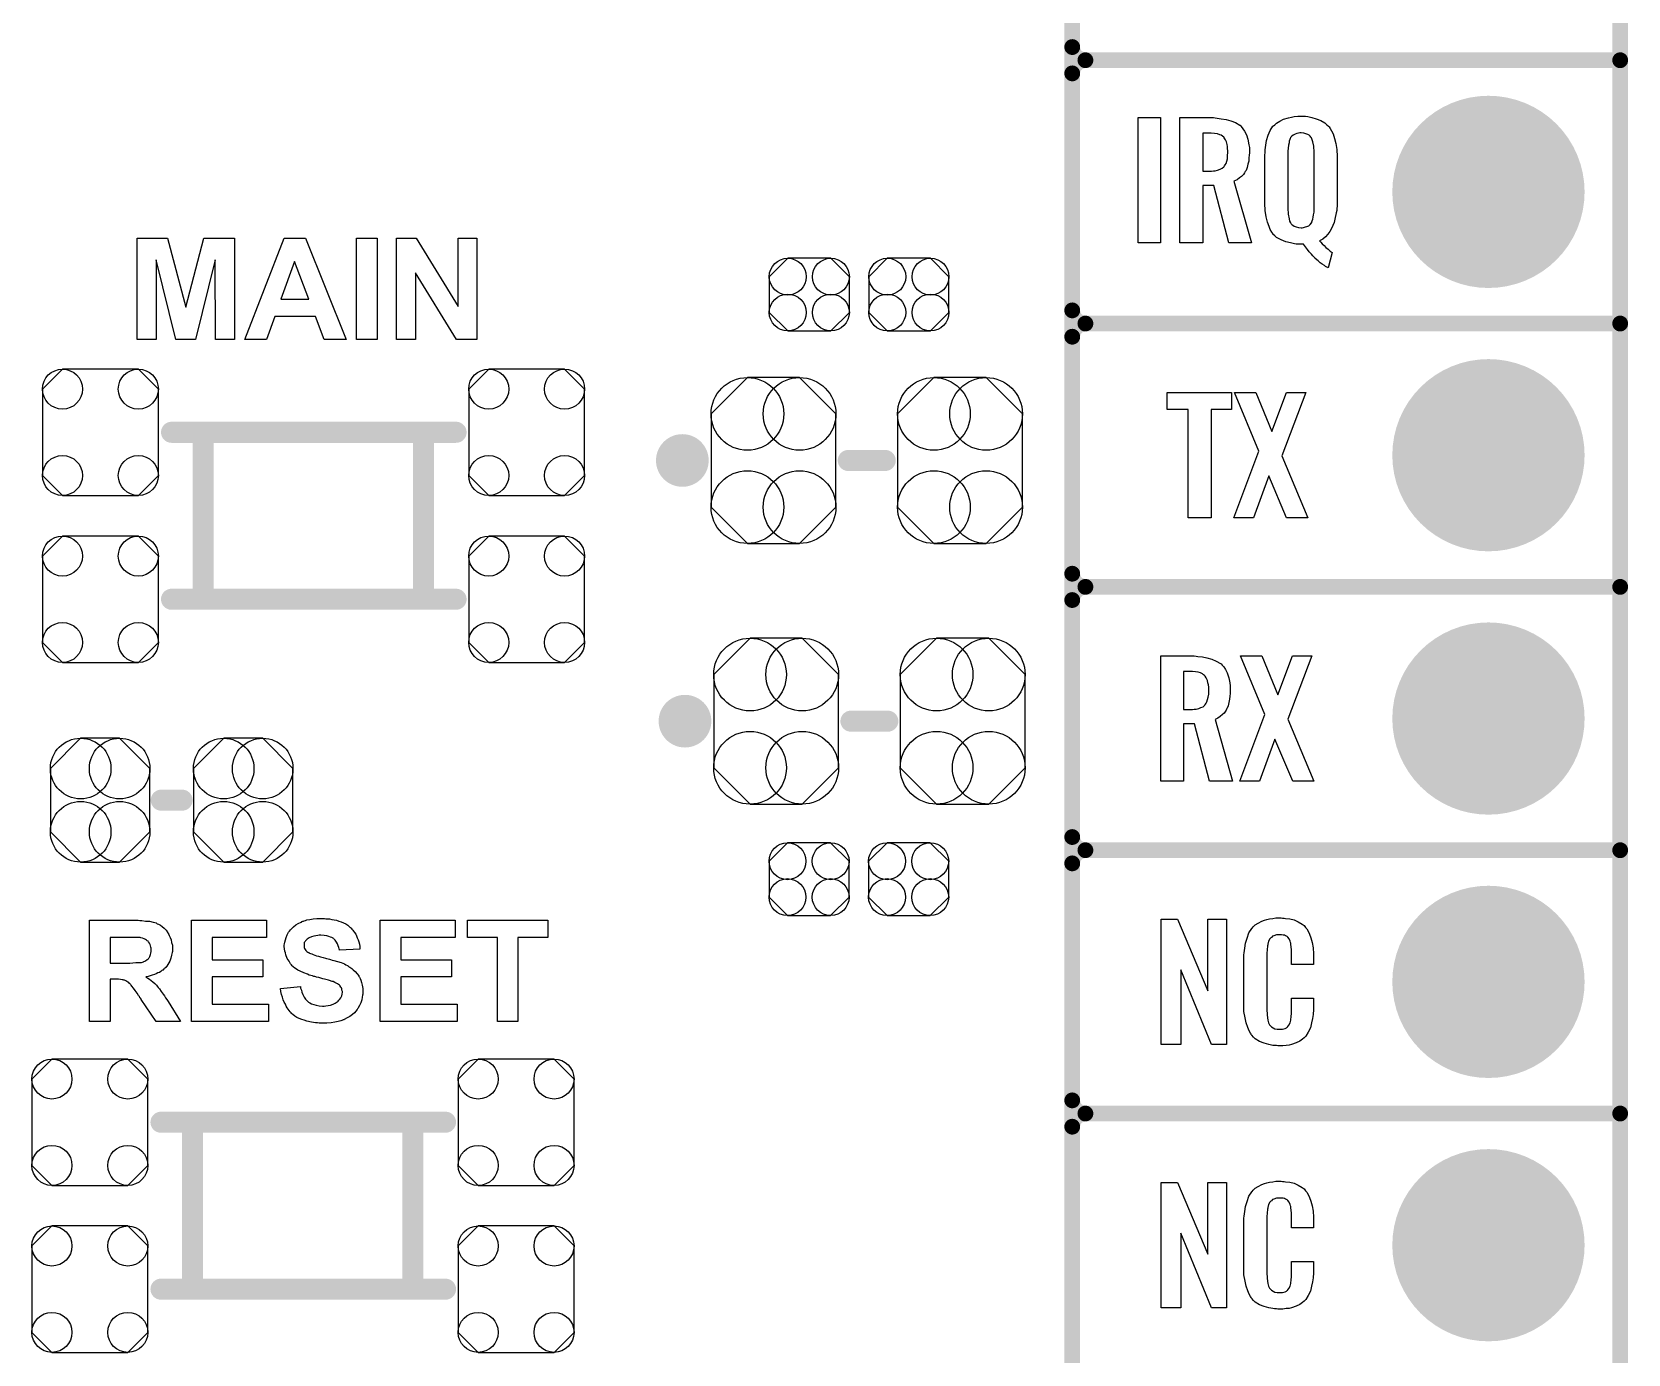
# Model space of a CAD drawing. Extents: x -0.07 to 0.95, y -0.15 to 2.1.
# Drawn here: x 0.347 to 0.953, y 0.159 to 0.661 of the extents above; entities that cross this region are included whole.
import ezdxf

# ---------------------------------------------------------------- set-up
doc = ezdxf.new("R2010")
doc.units = 0
doc.layers.get('0').update_dxf_attribs({"linetype": 'CONTINUOUS'})
for name, color, linetype in [('gko', 6, 'CONTINUOUS'), ('gto', 2, 'CONTINUOUS'), ('gts', 1, 'CONTINUOUS')]:
    doc.layers.add(name, color=color, linetype=linetype)

# ---------------------------------------------------------------- blocks, each defined once
blk = doc.blocks.new('D10')
at = {"const_width": 0.003}
blk.add_lwpolyline([(-0.0015, 0, 1), (0.0015, 0, 1)], format="xyb", close=True, dxfattribs=at)
blk = doc.blocks.new('D12')
at = {"const_width": 0.005}
blk.add_lwpolyline([(-0.0025, 0, 1), (0.0025, 0, 1)], format="xyb", close=True, dxfattribs=at)
blk = doc.blocks.new('D13')
at = {"const_width": 0.004}
blk.add_lwpolyline([(-0.002, 0, 1), (0.002, 0, 1)], format="xyb", close=True, dxfattribs=at)
blk = doc.blocks.new('D174')
blk.add_lwpolyline([(0.0237, -0.0177), (0.0237, 0.0177), (0.0099, 0.0315), (-0.0099, 0.0315), (-0.0237, 0.0177), (-0.0237, -0.0177), (-0.0099, -0.0315), (0.0099, -0.0315)], close=True)
for centre in [(-0.0099, 0.0177), (0.0099, 0.0177), (-0.0099, -0.0177), (0.0099, -0.0177)]:
    blk.add_circle(centre, 0.0138)
blk = doc.blocks.new('D176')
blk.add_lwpolyline([(-0.0189, 0.012), (-0.0189, -0.012), (-0.0074, -0.0235), (0.0074, -0.0235), (0.0189, -0.012), (0.0189, 0.012), (0.0074, 0.0235), (-0.0074, 0.0235)], close=True)
for centre in [(-0.0074, 0.012), (0.0074, 0.012), (-0.0074, -0.012), (0.0074, -0.012)]:
    blk.add_circle(centre, 0.0115)
blk = doc.blocks.new('D139')
blk.add_lwpolyline([(-0.0152, 0.0068), (-0.0152, -0.0068), (-0.0082, -0.0138), (0.0082, -0.0138), (0.0152, -0.0068), (0.0152, 0.0068), (0.0082, 0.0138), (-0.0082, 0.0138)], close=True)
for centre in [(-0.0082, 0.0068), (0.0082, 0.0068), (-0.0082, -0.0068), (0.0082, -0.0068)]:
    blk.add_circle(centre, 0.007)
blk = doc.blocks.new('D180')
blk.add_lwpolyline([(-0.022, 0.0164), (-0.022, -0.0164), (-0.0144, -0.024), (0.0144, -0.024), (0.022, -0.0164), (0.022, 0.0164), (0.0144, 0.024), (-0.0144, 0.024)], close=True)
for centre in [(-0.0144, 0.0164), (0.0144, 0.0164), (-0.0144, -0.0164), (0.0144, -0.0164)]:
    blk.add_circle(centre, 0.0076)
blk = doc.blocks.new('D43')
at = {"const_width": 0.0365}
blk.add_lwpolyline([(-0.01825, 0, 1), (0.01825, 0, 1)], format="xyb", close=True, dxfattribs=at)

msp = doc.modelspace()

# ---------------------------------------------------------------- linework, layer by layer
at = {"layer": 'gko', "color": 6, "const_width": 0.006}
msp.add_lwpolyline([(0.95, 1.7), (0.95, -0.05)], dxfattribs=at)
at = {"layer": 'gto', "color": 2}
for points, const_width in [([(0.742, -0.022), (0.742, 0.722)], 0.006), ([(0.742, 0.655), (0.742, 0.655)], 0.006), ([(0.742, 0.655), (0.742, 0.655)], 0.006), ([(0.747, 0.65), (0.747, 0.65)], 0.006), ([(0.747, 0.65), (0.747, 0.65)], 0.006), ([(0.747, 0.65), (0.747, 0.65)], 0.006), ([(0.747, 0.65), (0.747, 0.65)], 0.006), ([(0.747, 0.65), (0.95, 0.65)], 0.006), ([(0.747, 0.65), (0.95, 0.65)], 0.006), ([(0.742, 0.555), (0.742, 0.645)], 0.006), ([(0.742, 0.555), (0.742, 0.555)], 0.006), ([(0.742, 0.555), (0.742, 0.555)], 0.006), ([(0.747, 0.55), (0.747, 0.55)], 0.006), ([(0.747, 0.55), (0.747, 0.55)], 0.006), ([(0.747, 0.55), (0.747, 0.55)], 0.006), ([(0.747, 0.55), (0.747, 0.55)], 0.006), ([(0.747, 0.55), (0.95, 0.55)], 0.006), ([(0.747, 0.55), (0.95, 0.55)], 0.006), ([(0.742, 0.455), (0.742, 0.545)], 0.006), ([(0.4001, 0.5087), (0.5081, 0.5087)], 0.008), ([(0.4121, 0.4453), (0.4121, 0.5087)], 0.008), ([(0.4957, 0.4453), (0.4957, 0.5087)], 0.008), ([(0.589, 0.498), (0.589, 0.498)], 0.01), ([(0.599, 0.498), (0.599, 0.498)], 0.01), ([(0.599, 0.498), (0.599, 0.498)], 0.01), ([(0.657, 0.498), (0.671, 0.498)], 0.008), ([(0.742, 0.455), (0.742, 0.455)], 0.006), ([(0.742, 0.455), (0.742, 0.455)], 0.006), ([(0.4001, 0.4453), (0.5081, 0.4453)], 0.008), ([(0.747, 0.45), (0.747, 0.45)], 0.006), ([(0.747, 0.45), (0.747, 0.45)], 0.006), ([(0.747, 0.45), (0.747, 0.45)], 0.006), ([(0.747, 0.45), (0.747, 0.45)], 0.006), ([(0.747, 0.45), (0.95, 0.45)], 0.006), ([(0.747, 0.45), (0.95, 0.45)], 0.006), ([(0.742, 0.355), (0.742, 0.445)], 0.006), ([(0.59, 0.399), (0.59, 0.399)], 0.01), ([(0.6, 0.399), (0.6, 0.399)], 0.01), ([(0.6, 0.399), (0.6, 0.399)], 0.01), ([(0.658, 0.399), (0.672, 0.399)], 0.008), ([(0.3962, 0.369), (0.4041, 0.369)], 0.008), ([(0.742, 0.355), (0.742, 0.355)], 0.006), ([(0.742, 0.355), (0.742, 0.355)], 0.006), ([(0.747, 0.35), (0.747, 0.35)], 0.006), ([(0.747, 0.35), (0.747, 0.35)], 0.006), ([(0.747, 0.35), (0.747, 0.35)], 0.006), ([(0.747, 0.35), (0.747, 0.35)], 0.006), ([(0.747, 0.35), (0.95, 0.35)], 0.006), ([(0.747, 0.35), (0.95, 0.35)], 0.006), ([(0.742, 0.255), (0.742, 0.345)], 0.006), ([(0.742, 0.255), (0.742, 0.255)], 0.006), ([(0.742, 0.255), (0.742, 0.255)], 0.006), ([(0.3961, 0.2467), (0.5041, 0.2467)], 0.008), ([(0.4081, 0.1833), (0.4081, 0.2467)], 0.008), ([(0.4917, 0.1833), (0.4917, 0.2467)], 0.008), ([(0.747, 0.25), (0.747, 0.25)], 0.006), ([(0.747, 0.25), (0.747, 0.25)], 0.006), ([(0.747, 0.25), (0.747, 0.25)], 0.006), ([(0.747, 0.25), (0.747, 0.25)], 0.006), ([(0.747, 0.25), (0.95, 0.25)], 0.006), ([(0.747, 0.25), (0.95, 0.25)], 0.006), ([(0.742, 0.155), (0.742, 0.245)], 0.006), ([(0.3961, 0.1833), (0.5041, 0.1833)], 0.008)]:
    msp.add_lwpolyline(points, dxfattribs=dict(at, const_width=const_width))
for points, const_width in [([(0.742, 0.655, 0.414214), (0.747, 0.65)], 0.006), ([(0.747, 0.65, 0.414214), (0.742, 0.645)], 0.006), ([(0.747, 0.65, 0.414214), (0.742, 0.645)], 0.006), ([(0.742, 0.555, 0.414214), (0.747, 0.55)], 0.006), ([(0.747, 0.55, 0.414214), (0.742, 0.545)], 0.006), ([(0.747, 0.55, 0.414214), (0.742, 0.545)], 0.006), ([(0.599, 0.498, 1), (0.589, 0.498)], 0.01), ([(0.589, 0.498, 1), (0.599, 0.498)], 0.01), ([(0.742, 0.455, 0.414214), (0.747, 0.45)], 0.006), ([(0.747, 0.45, 0.414214), (0.742, 0.445)], 0.006), ([(0.747, 0.45, 0.414214), (0.742, 0.445)], 0.006), ([(0.6, 0.399, 1), (0.59, 0.399)], 0.01), ([(0.59, 0.399, 1), (0.6, 0.399)], 0.01), ([(0.742, 0.355, 0.414214), (0.747, 0.35)], 0.006), ([(0.747, 0.35, 0.414214), (0.742, 0.345)], 0.006), ([(0.747, 0.35, 0.414214), (0.742, 0.345)], 0.006), ([(0.742, 0.255, 0.414214), (0.747, 0.25)], 0.006), ([(0.747, 0.25, 0.414214), (0.742, 0.245)], 0.006), ([(0.747, 0.25, 0.414214), (0.742, 0.245)], 0.006)]:
    msp.add_lwpolyline(points, format="xyb", dxfattribs=dict(at, const_width=const_width))
for points in [[(0.7755, 0.5807), (0.767, 0.5807), (0.767, 0.6282), (0.7755, 0.6282), (0.7755, 0.5807)], [(0.7962, 0.6281), (0.797, 0.628), (0.7986, 0.6278), (0.8004, 0.6275), (0.8022, 0.627), (0.804, 0.6263), (0.8056, 0.6253), (0.8058, 0.6253), (0.8061, 0.6248), (0.8068, 0.624), (0.8074, 0.623), (0.8081, 0.6217), (0.8087, 0.62), (0.8091, 0.6179), (0.8093, 0.6168), (0.8093, 0.6155), (0.8093, 0.6154), (0.8093, 0.6154), (0.8093, 0.6148), (0.8092, 0.614), (0.8091, 0.6129), (0.809, 0.6117), (0.8087, 0.6105), (0.8084, 0.6092), (0.808, 0.6081), (0.8079, 0.608), (0.8077, 0.6077), (0.8074, 0.6072), (0.807, 0.6066), (0.8063, 0.6059), (0.8055, 0.6053), (0.8046, 0.6046), (0.8034, 0.6041), (0.8101, 0.5807), (0.8014, 0.5807), (0.7957, 0.6024), (0.7916, 0.6024), (0.7916, 0.5807), (0.7829, 0.5807), (0.7829, 0.6282), (0.7956, 0.6282), (0.7962, 0.6281)], [(0.8301, 0.6287), (0.8306, 0.6287), (0.8314, 0.6286), (0.833, 0.6283), (0.8346, 0.6278), (0.8364, 0.6271), (0.8379, 0.6262), (0.8387, 0.6255), (0.8393, 0.6249), (0.8395, 0.6247), (0.8399, 0.6241), (0.8404, 0.6232), (0.841, 0.622), (0.8416, 0.6203), (0.8421, 0.6184), (0.8425, 0.6161), (0.8426, 0.6134), (0.8426, 0.5956), (0.8426, 0.5955), (0.8426, 0.5951), (0.8426, 0.5945), (0.8425, 0.5938), (0.8424, 0.5929), (0.8422, 0.592), (0.8417, 0.5896), (0.8414, 0.5884), (0.8409, 0.5872), (0.8404, 0.5861), (0.8398, 0.5849), (0.839, 0.5839), (0.8381, 0.5829), (0.8371, 0.5821), (0.8359, 0.5814), (0.836, 0.5813), (0.8364, 0.5809), (0.8369, 0.5803), (0.8376, 0.5796), (0.8383, 0.5789), (0.8392, 0.5782), (0.8399, 0.5775), (0.8407, 0.577), (0.8391, 0.5712), (0.839, 0.5713), (0.8387, 0.5714), (0.8382, 0.5717), (0.8377, 0.5721), (0.8369, 0.5725), (0.8361, 0.5731), (0.8353, 0.5738), (0.8342, 0.5747), (0.8342, 0.5748), (0.8338, 0.5752), (0.8333, 0.5757), (0.8328, 0.5764), (0.832, 0.5772), (0.8313, 0.5781), (0.8298, 0.5801), (0.8281, 0.5801), (0.8277, 0.5802), (0.827, 0.5802), (0.8264, 0.5803), (0.8248, 0.5806), (0.8231, 0.581), (0.8213, 0.5818), (0.8196, 0.5827), (0.8189, 0.5833), (0.8182, 0.584), (0.8182, 0.5842), (0.8178, 0.5847), (0.8172, 0.5857), (0.8167, 0.5869), (0.8161, 0.5885), (0.8156, 0.5905), (0.8152, 0.5929), (0.8151, 0.5956), (0.8151, 0.6134), (0.8151, 0.6135), (0.8151, 0.6138), (0.8151, 0.6142), (0.8152, 0.6147), (0.8152, 0.6153), (0.8153, 0.616), (0.8155, 0.6177), (0.8158, 0.6195), (0.8164, 0.6215), (0.8172, 0.6233), (0.8182, 0.6249), (0.8184, 0.6251), (0.8189, 0.6255), (0.8196, 0.6261), (0.8208, 0.6268), (0.8222, 0.6276), (0.8241, 0.6281), (0.8252, 0.6284), (0.8263, 0.6286), (0.8276, 0.6288), (0.8296, 0.6288), (0.8301, 0.6287)], [(0.7948, 0.6223), (0.7916, 0.6223), (0.7916, 0.6079), (0.7949, 0.6079), (0.7956, 0.608), (0.7963, 0.608), (0.7972, 0.6082), (0.7981, 0.6086), (0.7989, 0.609), (0.7996, 0.6095), (0.7997, 0.6096), (0.7998, 0.6099), (0.8, 0.6103), (0.8004, 0.6108), (0.8007, 0.6117), (0.8009, 0.6126), (0.801, 0.6137), (0.8011, 0.6151), (0.8011, 0.6153), (0.8011, 0.6157), (0.801, 0.6164), (0.8009, 0.6172), (0.8008, 0.618), (0.8006, 0.619), (0.8002, 0.6198), (0.7997, 0.6205), (0.7997, 0.6206), (0.7995, 0.6208), (0.7991, 0.6211), (0.7986, 0.6215), (0.798, 0.6217), (0.7971, 0.622), (0.796, 0.6222), (0.7948, 0.6223)], [(0.8289, 0.6224), (0.8284, 0.6224), (0.8279, 0.6223), (0.8273, 0.6222), (0.8266, 0.6219), (0.8259, 0.6216), (0.8254, 0.6212), (0.8249, 0.6206), (0.8249, 0.6205), (0.8247, 0.6203), (0.8246, 0.6199), (0.8244, 0.6193), (0.8243, 0.6186), (0.8241, 0.6177), (0.824, 0.6166), (0.8239, 0.6154), (0.8239, 0.5935), (0.8239, 0.5933), (0.8239, 0.593), (0.824, 0.5923), (0.824, 0.5916), (0.8244, 0.5898), (0.8245, 0.5889), (0.8249, 0.5882), (0.825, 0.5881), (0.8251, 0.5879), (0.8254, 0.5876), (0.8258, 0.5873), (0.8263, 0.587), (0.827, 0.5867), (0.8279, 0.5865), (0.8289, 0.5864), (0.8293, 0.5864), (0.8298, 0.5865), (0.8305, 0.5867), (0.8311, 0.5869), (0.8318, 0.5871), (0.8323, 0.5876), (0.8328, 0.5883), (0.8329, 0.5883), (0.833, 0.5886), (0.8331, 0.589), (0.8333, 0.5896), (0.8335, 0.5904), (0.8336, 0.5913), (0.8338, 0.5923), (0.8338, 0.5935), (0.8338, 0.6154), (0.8338, 0.6155), (0.8338, 0.6159), (0.8337, 0.6166), (0.8337, 0.6173), (0.8333, 0.619), (0.8331, 0.6198), (0.8328, 0.6205), (0.8327, 0.6206), (0.8326, 0.6208), (0.8323, 0.6211), (0.8319, 0.6215), (0.8314, 0.6218), (0.8307, 0.6221), (0.8299, 0.6223), (0.8289, 0.6224)], [(0.424, 0.544), (0.4168, 0.544), (0.4167, 0.5742), (0.4092, 0.544), (0.4017, 0.544), (0.3942, 0.5742), (0.3942, 0.544), (0.387, 0.544), (0.387, 0.5824), (0.3986, 0.5824), (0.4055, 0.5562), (0.4123, 0.5824), (0.424, 0.5824), (0.424, 0.544)], [(0.4664, 0.544), (0.458, 0.544), (0.4547, 0.5527), (0.4393, 0.5527), (0.4361, 0.544), (0.4279, 0.544), (0.4428, 0.5824), (0.451, 0.5824), (0.4664, 0.544)], [(0.4781, 0.544), (0.4703, 0.544), (0.4703, 0.5824), (0.4781, 0.5824), (0.4781, 0.544)], [(0.516, 0.544), (0.5083, 0.544), (0.4927, 0.5693), (0.4927, 0.544), (0.4855, 0.544), (0.4855, 0.5824), (0.493, 0.5824), (0.5089, 0.5565), (0.5089, 0.5824), (0.516, 0.5824), (0.516, 0.544)], [(0.4468, 0.5735), (0.4416, 0.5592), (0.4522, 0.5592), (0.4468, 0.5735)], [(0.8025, 0.5174), (0.7947, 0.5174), (0.7947, 0.4762), (0.786, 0.4762), (0.786, 0.5174), (0.7781, 0.5174), (0.7781, 0.5238), (0.8025, 0.5238), (0.8025, 0.5174)], [(0.8216, 0.4998), (0.8314, 0.4762), (0.8234, 0.4762), (0.8166, 0.4922), (0.8108, 0.4762), (0.8033, 0.4762), (0.8128, 0.5015), (0.8036, 0.5238), (0.8117, 0.5238), (0.8178, 0.509), (0.8233, 0.5238), (0.8307, 0.5238), (0.8216, 0.4998)], [(0.789, 0.4237), (0.7897, 0.4236), (0.7914, 0.4234), (0.7931, 0.423), (0.795, 0.4226), (0.7967, 0.4218), (0.7983, 0.4209), (0.7985, 0.4208), (0.7989, 0.4203), (0.7995, 0.4196), (0.8002, 0.4186), (0.8008, 0.4173), (0.8015, 0.4155), (0.8018, 0.4135), (0.802, 0.4124), (0.802, 0.4111), (0.802, 0.411), (0.802, 0.4109), (0.802, 0.4104), (0.8019, 0.4095), (0.8018, 0.4085), (0.8017, 0.4073), (0.8015, 0.4061), (0.8012, 0.4048), (0.8007, 0.4037), (0.8006, 0.4036), (0.8004, 0.4032), (0.8002, 0.4028), (0.7997, 0.4021), (0.7991, 0.4015), (0.7982, 0.4008), (0.7973, 0.4002), (0.7962, 0.3996), (0.8028, 0.3762), (0.7941, 0.3762), (0.7884, 0.398), (0.7843, 0.398), (0.7843, 0.3762), (0.7756, 0.3762), (0.7756, 0.4238), (0.7883, 0.4238), (0.789, 0.4237)], [(0.8239, 0.3998), (0.8337, 0.3762), (0.8257, 0.3762), (0.8189, 0.3922), (0.8131, 0.3762), (0.8056, 0.3762), (0.8151, 0.4015), (0.8059, 0.4238), (0.814, 0.4238), (0.8201, 0.409), (0.8256, 0.4238), (0.833, 0.4238), (0.8239, 0.3998)], [(0.7876, 0.4179), (0.7843, 0.4179), (0.7843, 0.4034), (0.7877, 0.4034), (0.7883, 0.4035), (0.7891, 0.4036), (0.79, 0.4038), (0.7908, 0.4042), (0.7917, 0.4045), (0.7923, 0.4051), (0.7924, 0.4052), (0.7926, 0.4055), (0.7928, 0.4058), (0.7931, 0.4064), (0.7934, 0.4072), (0.7936, 0.4081), (0.7938, 0.4092), (0.7939, 0.4106), (0.7939, 0.4108), (0.7939, 0.4113), (0.7938, 0.4119), (0.7937, 0.4128), (0.7935, 0.4136), (0.7933, 0.4145), (0.7929, 0.4154), (0.7925, 0.4161), (0.7924, 0.4162), (0.7922, 0.4164), (0.7918, 0.4166), (0.7914, 0.417), (0.7907, 0.4173), (0.7898, 0.4176), (0.7888, 0.4178), (0.7876, 0.4179)], [(0.3868, 0.3234), (0.3874, 0.3234), (0.388, 0.3233), (0.3888, 0.3233), (0.3902, 0.3231), (0.3917, 0.323), (0.3931, 0.3227), (0.3937, 0.3225), (0.3943, 0.3224), (0.3943, 0.3224), (0.3944, 0.3223), (0.3947, 0.3221), (0.3952, 0.3219), (0.3959, 0.3215), (0.3966, 0.321), (0.3973, 0.3204), (0.398, 0.3196), (0.3987, 0.3186), (0.3987, 0.3186), (0.3987, 0.3185), (0.3989, 0.3184), (0.399, 0.3182), (0.3992, 0.3176), (0.3996, 0.3169), (0.3999, 0.316), (0.4001, 0.315), (0.4004, 0.3139), (0.4004, 0.3126), (0.4004, 0.3126), (0.4004, 0.3125), (0.4004, 0.3122), (0.4004, 0.3119), (0.4004, 0.3115), (0.4003, 0.3111), (0.4001, 0.3101), (0.3998, 0.309), (0.3994, 0.3078), (0.3987, 0.3066), (0.3983, 0.306), (0.3979, 0.3055), (0.3978, 0.3054), (0.3977, 0.3054), (0.3976, 0.3052), (0.3974, 0.305), (0.3971, 0.3048), (0.3968, 0.3045), (0.3964, 0.3043), (0.396, 0.304), (0.3955, 0.3036), (0.3949, 0.3034), (0.3943, 0.3031), (0.3936, 0.3028), (0.3928, 0.3025), (0.392, 0.3023), (0.3912, 0.3021), (0.3903, 0.3019), (0.3903, 0.3019), (0.3904, 0.3019), (0.3907, 0.3016), (0.3911, 0.3014), (0.3917, 0.301), (0.3924, 0.3005), (0.393, 0.3), (0.3938, 0.2994), (0.3944, 0.2987), (0.3944, 0.2987), (0.3947, 0.2984), (0.395, 0.2979), (0.3955, 0.2973), (0.3962, 0.2964), (0.3965, 0.2959), (0.3969, 0.2953), (0.3974, 0.2947), (0.3978, 0.294), (0.3983, 0.2933), (0.3988, 0.2925), (0.4035, 0.285), (0.3942, 0.285), (0.3886, 0.2933), (0.3886, 0.2934), (0.3885, 0.2935), (0.3884, 0.2938), (0.3881, 0.294), (0.3879, 0.2944), (0.3876, 0.2948), (0.387, 0.2957), (0.3863, 0.2967), (0.3857, 0.2976), (0.385, 0.2984), (0.3848, 0.2987), (0.3845, 0.299), (0.3845, 0.299), (0.3844, 0.2992), (0.3842, 0.2994), (0.3839, 0.2997), (0.3835, 0.2999), (0.3831, 0.3002), (0.3827, 0.3004), (0.3822, 0.3006), (0.3822, 0.3006), (0.382, 0.3007), (0.3817, 0.3008), (0.3813, 0.3008), (0.3807, 0.3009), (0.38, 0.301), (0.3793, 0.301), (0.3768, 0.301), (0.3768, 0.285), (0.369, 0.285), (0.369, 0.3234), (0.3863, 0.3234), (0.3868, 0.3234)], [(0.4362, 0.3169), (0.4155, 0.3169), (0.4155, 0.3084), (0.4348, 0.3084), (0.4348, 0.3019), (0.4155, 0.3019), (0.4155, 0.2915), (0.4369, 0.2915), (0.4369, 0.285), (0.4077, 0.285), (0.4077, 0.3234), (0.4362, 0.3234), (0.4362, 0.3169)], [(0.4581, 0.3241), (0.4587, 0.324), (0.4594, 0.324), (0.4601, 0.3239), (0.461, 0.3237), (0.4627, 0.3234), (0.4636, 0.3231), (0.4645, 0.3228), (0.4654, 0.3224), (0.4662, 0.322), (0.467, 0.3215), (0.4677, 0.3209), (0.4678, 0.3209), (0.4679, 0.3207), (0.4681, 0.3206), (0.4683, 0.3204), (0.4686, 0.32), (0.4689, 0.3196), (0.4692, 0.3192), (0.4696, 0.3187), (0.47, 0.3181), (0.4703, 0.3175), (0.4706, 0.3167), (0.4709, 0.316), (0.4712, 0.3152), (0.4714, 0.3143), (0.4716, 0.3134), (0.4716, 0.3124), (0.4638, 0.3121), (0.4638, 0.3122), (0.4638, 0.3122), (0.4637, 0.3126), (0.4636, 0.3131), (0.4634, 0.3137), (0.4631, 0.3145), (0.4627, 0.3151), (0.4622, 0.3158), (0.4617, 0.3164), (0.4616, 0.3164), (0.4614, 0.3166), (0.461, 0.3168), (0.4605, 0.317), (0.4598, 0.3172), (0.459, 0.3175), (0.458, 0.3176), (0.4568, 0.3177), (0.4562, 0.3177), (0.4556, 0.3176), (0.4549, 0.3175), (0.4541, 0.3174), (0.4532, 0.3171), (0.4524, 0.3167), (0.4516, 0.3162), (0.4515, 0.3162), (0.4514, 0.3161), (0.4512, 0.3159), (0.451, 0.3156), (0.4508, 0.3153), (0.4505, 0.3149), (0.4504, 0.3144), (0.4504, 0.3139), (0.4504, 0.3138), (0.4504, 0.3136), (0.4504, 0.3134), (0.4505, 0.3131), (0.4506, 0.3127), (0.4508, 0.3123), (0.4511, 0.3119), (0.4515, 0.3115), (0.4515, 0.3115), (0.4518, 0.3113), (0.452, 0.3112), (0.4523, 0.3111), (0.4525, 0.3109), (0.4529, 0.3108), (0.4534, 0.3106), (0.4539, 0.3104), (0.4545, 0.3101), (0.4551, 0.3099), (0.4559, 0.3097), (0.4567, 0.3095), (0.4576, 0.3093), (0.4586, 0.309), (0.4586, 0.309), (0.4589, 0.3089), (0.4591, 0.3089), (0.4595, 0.3088), (0.46, 0.3086), (0.4605, 0.3085), (0.4611, 0.3083), (0.4617, 0.3081), (0.4631, 0.3077), (0.4645, 0.3073), (0.4658, 0.3068), (0.4663, 0.3065), (0.4669, 0.3062), (0.467, 0.3062), (0.467, 0.3061), (0.4673, 0.3059), (0.4678, 0.3056), (0.4685, 0.3051), (0.4691, 0.3046), (0.4698, 0.3039), (0.4706, 0.3031), (0.4712, 0.3023), (0.4712, 0.3021), (0.4714, 0.3018), (0.4717, 0.3013), (0.472, 0.3006), (0.4722, 0.2997), (0.4725, 0.2987), (0.4727, 0.2975), (0.4727, 0.2962), (0.4727, 0.2961), (0.4727, 0.296), (0.4727, 0.2958), (0.4727, 0.2956), (0.4727, 0.2953), (0.4726, 0.2949), (0.4725, 0.2942), (0.4723, 0.2932), (0.472, 0.2921), (0.4715, 0.291), (0.4708, 0.2899), (0.4708, 0.2899), (0.4707, 0.2898), (0.4705, 0.2895), (0.4701, 0.2889), (0.4695, 0.2883), (0.4688, 0.2876), (0.4678, 0.2869), (0.4668, 0.2863), (0.4656, 0.2857), (0.4656, 0.2857), (0.4655, 0.2856), (0.4653, 0.2856), (0.465, 0.2854), (0.4647, 0.2853), (0.4643, 0.2852), (0.4638, 0.2851), (0.4633, 0.285), (0.4627, 0.2848), (0.4621, 0.2847), (0.4607, 0.2845), (0.4591, 0.2843), (0.4573, 0.2843), (0.4566, 0.2843), (0.4561, 0.2843), (0.4555, 0.2844), (0.4548, 0.2844), (0.454, 0.2846), (0.4532, 0.2847), (0.4514, 0.2851), (0.4504, 0.2854), (0.4495, 0.2857), (0.4486, 0.2861), (0.4477, 0.2865), (0.4469, 0.287), (0.4461, 0.2876), (0.446, 0.2877), (0.4459, 0.2878), (0.4457, 0.2879), (0.4455, 0.2882), (0.4451, 0.2886), (0.4448, 0.2891), (0.4444, 0.2896), (0.444, 0.2901), (0.4436, 0.2908), (0.4433, 0.2915), (0.4429, 0.2923), (0.4425, 0.2932), (0.4422, 0.2942), (0.4419, 0.2952), (0.4416, 0.2963), (0.4415, 0.2975), (0.449, 0.2982), (0.449, 0.2982), (0.4491, 0.298), (0.4491, 0.2978), (0.4491, 0.2976), (0.4494, 0.2969), (0.4496, 0.2961), (0.45, 0.2952), (0.4505, 0.2942), (0.451, 0.2934), (0.4518, 0.2926), (0.4519, 0.2925), (0.4521, 0.2923), (0.4526, 0.292), (0.4532, 0.2917), (0.4541, 0.2914), (0.455, 0.2911), (0.4561, 0.2909), (0.4574, 0.2908), (0.458, 0.2908), (0.4587, 0.2909), (0.4595, 0.291), (0.4604, 0.2912), (0.4614, 0.2915), (0.4622, 0.2919), (0.463, 0.2924), (0.4631, 0.2924), (0.4633, 0.2927), (0.4636, 0.293), (0.464, 0.2934), (0.4643, 0.294), (0.4647, 0.2947), (0.4649, 0.2953), (0.465, 0.2961), (0.465, 0.2962), (0.465, 0.2963), (0.4649, 0.2966), (0.4648, 0.2969), (0.4647, 0.2973), (0.4646, 0.2977), (0.4644, 0.298), (0.4641, 0.2984), (0.4641, 0.2985), (0.464, 0.2986), (0.4638, 0.2988), (0.4635, 0.299), (0.4631, 0.2993), (0.4626, 0.2995), (0.4621, 0.2998), (0.4614, 0.3001), (0.4613, 0.3001), (0.4611, 0.3002), (0.4607, 0.3003), (0.4604, 0.3004), (0.4601, 0.3005), (0.4597, 0.3006), (0.4592, 0.3008), (0.4587, 0.3009), (0.4582, 0.301), (0.4575, 0.3012), (0.4568, 0.3014), (0.456, 0.3016), (0.4551, 0.3018), (0.4551, 0.3018), (0.4549, 0.3019), (0.4545, 0.302), (0.4541, 0.3021), (0.4536, 0.3023), (0.453, 0.3024), (0.4524, 0.3026), (0.4517, 0.3029), (0.4503, 0.3034), (0.4489, 0.3041), (0.4481, 0.3044), (0.4475, 0.3048), (0.4469, 0.3052), (0.4464, 0.3056), (0.4464, 0.3056), (0.4463, 0.3058), (0.4461, 0.3059), (0.4459, 0.3061), (0.4456, 0.3065), (0.4453, 0.3069), (0.445, 0.3073), (0.4447, 0.3078), (0.444, 0.3089), (0.4435, 0.3103), (0.4433, 0.311), (0.4431, 0.3117), (0.443, 0.3125), (0.4429, 0.3134), (0.4429, 0.3134), (0.4429, 0.3135), (0.4429, 0.3136), (0.4429, 0.3139), (0.443, 0.3144), (0.4431, 0.3151), (0.4433, 0.316), (0.4436, 0.3169), (0.444, 0.3179), (0.4445, 0.3189), (0.4445, 0.3189), (0.4446, 0.319), (0.4449, 0.3193), (0.4452, 0.3197), (0.4458, 0.3203), (0.4464, 0.3209), (0.4473, 0.3216), (0.4482, 0.3222), (0.4493, 0.3227), (0.4494, 0.3227), (0.4495, 0.3228), (0.4496, 0.3229), (0.4499, 0.323), (0.4502, 0.3231), (0.4505, 0.3232), (0.451, 0.3233), (0.4515, 0.3235), (0.4526, 0.3237), (0.4539, 0.3239), (0.4553, 0.3241), (0.4569, 0.3241), (0.4576, 0.3241), (0.4581, 0.3241)], [(0.5078, 0.3169), (0.4871, 0.3169), (0.4871, 0.3084), (0.5064, 0.3084), (0.5064, 0.3019), (0.4871, 0.3019), (0.4871, 0.2915), (0.5085, 0.2915), (0.5085, 0.285), (0.4793, 0.285), (0.4793, 0.3234), (0.5078, 0.3234), (0.5078, 0.3169)], [(0.5429, 0.3169), (0.5316, 0.3169), (0.5316, 0.285), (0.5238, 0.285), (0.5238, 0.3169), (0.5124, 0.3169), (0.5124, 0.3234), (0.5429, 0.3234), (0.5429, 0.3169)], [(0.8006, 0.2762), (0.7949, 0.2762), (0.7832, 0.3046), (0.7832, 0.2762), (0.7758, 0.2762), (0.7758, 0.3238), (0.7819, 0.3238), (0.7935, 0.2966), (0.7935, 0.3238), (0.8006, 0.3238), (0.8006, 0.2762)], [(0.8218, 0.3242), (0.8224, 0.3242), (0.823, 0.3241), (0.8246, 0.3239), (0.8262, 0.3235), (0.8278, 0.3228), (0.8293, 0.3219), (0.83, 0.3214), (0.8306, 0.3207), (0.8307, 0.3205), (0.8311, 0.3201), (0.8315, 0.3192), (0.8321, 0.3181), (0.8326, 0.3167), (0.8331, 0.315), (0.8335, 0.3129), (0.8336, 0.3106), (0.8336, 0.3066), (0.8252, 0.3066), (0.8252, 0.3107), (0.8252, 0.3108), (0.8252, 0.3111), (0.8252, 0.3116), (0.8252, 0.3121), (0.8251, 0.3134), (0.825, 0.3141), (0.825, 0.3146), (0.825, 0.3147), (0.8249, 0.3149), (0.8247, 0.3154), (0.8243, 0.3163), (0.8238, 0.317), (0.8236, 0.3172), (0.8234, 0.3173), (0.823, 0.3175), (0.8226, 0.3177), (0.8221, 0.3178), (0.8214, 0.3179), (0.8203, 0.3179), (0.82, 0.3179), (0.8195, 0.3179), (0.8185, 0.3175), (0.818, 0.3173), (0.8176, 0.3169), (0.8174, 0.3167), (0.817, 0.3163), (0.8165, 0.3154), (0.8162, 0.3143), (0.8162, 0.3142), (0.8162, 0.3141), (0.8161, 0.3137), (0.8161, 0.3132), (0.816, 0.3127), (0.816, 0.3119), (0.8159, 0.3111), (0.8159, 0.3102), (0.8159, 0.2895), (0.8159, 0.2894), (0.8159, 0.2889), (0.816, 0.2882), (0.816, 0.2873), (0.8163, 0.2854), (0.8165, 0.2845), (0.8169, 0.2837), (0.817, 0.2836), (0.8171, 0.2834), (0.8174, 0.2832), (0.8177, 0.2829), (0.8183, 0.2825), (0.8189, 0.2822), (0.8198, 0.2821), (0.8207, 0.282), (0.8211, 0.282), (0.8214, 0.2821), (0.8218, 0.2821), (0.8228, 0.2823), (0.8233, 0.2826), (0.8237, 0.2829), (0.8238, 0.2829), (0.8238, 0.2831), (0.8242, 0.2835), (0.8247, 0.2844), (0.825, 0.2854), (0.825, 0.2855), (0.825, 0.2857), (0.825, 0.286), (0.8251, 0.2865), (0.8251, 0.287), (0.8252, 0.2878), (0.8252, 0.2886), (0.8252, 0.2895), (0.8252, 0.2938), (0.8336, 0.2938), (0.8336, 0.29), (0.8336, 0.2899), (0.8336, 0.2897), (0.8336, 0.2894), (0.8336, 0.2889), (0.8335, 0.2883), (0.8334, 0.2876), (0.8332, 0.2861), (0.8328, 0.2844), (0.8324, 0.2826), (0.8316, 0.2809), (0.8307, 0.2794), (0.8306, 0.2792), (0.8301, 0.2788), (0.8294, 0.2782), (0.8284, 0.2775), (0.827, 0.2769), (0.8252, 0.2762), (0.8243, 0.276), (0.8232, 0.2759), (0.822, 0.2757), (0.82, 0.2757), (0.8195, 0.2758), (0.8188, 0.2758), (0.8182, 0.2759), (0.8166, 0.2762), (0.8149, 0.2767), (0.8131, 0.2774), (0.8115, 0.2784), (0.8108, 0.279), (0.8102, 0.2797), (0.8102, 0.2798), (0.8101, 0.2799), (0.8099, 0.2802), (0.8097, 0.2805), (0.8092, 0.2814), (0.8087, 0.2827), (0.808, 0.2844), (0.8076, 0.2864), (0.8072, 0.2887), (0.8071, 0.2914), (0.8071, 0.3083), (0.8071, 0.3084), (0.8071, 0.3087), (0.8071, 0.3091), (0.8072, 0.3096), (0.8072, 0.3103), (0.8073, 0.311), (0.8075, 0.3128), (0.8078, 0.3147), (0.8084, 0.3166), (0.8091, 0.3186), (0.8102, 0.3203), (0.8102, 0.3203), (0.8103, 0.3204), (0.8107, 0.3209), (0.8115, 0.3216), (0.8126, 0.3223), (0.814, 0.323), (0.815, 0.3234), (0.8159, 0.3237), (0.8169, 0.324), (0.8181, 0.3241), (0.8193, 0.3243), (0.8213, 0.3243), (0.8218, 0.3242)], [(0.3857, 0.3169), (0.3768, 0.3169), (0.3768, 0.3071), (0.3843, 0.3071), (0.3854, 0.3072), (0.3866, 0.3073), (0.3878, 0.3073), (0.3883, 0.3074), (0.3887, 0.3074), (0.3891, 0.3075), (0.3894, 0.3076), (0.3895, 0.3076), (0.3896, 0.3077), (0.3899, 0.3078), (0.3902, 0.308), (0.3909, 0.3085), (0.3913, 0.3088), (0.3916, 0.3092), (0.3916, 0.3093), (0.3917, 0.3094), (0.3919, 0.3096), (0.392, 0.31), (0.3921, 0.3104), (0.3923, 0.3109), (0.3924, 0.3115), (0.3924, 0.3121), (0.3924, 0.3122), (0.3924, 0.3124), (0.3924, 0.3128), (0.3923, 0.3132), (0.3921, 0.3137), (0.392, 0.3142), (0.3917, 0.3147), (0.3914, 0.3152), (0.3913, 0.3152), (0.3912, 0.3154), (0.3909, 0.3156), (0.3906, 0.3159), (0.3902, 0.3161), (0.3897, 0.3164), (0.3891, 0.3166), (0.3884, 0.3167), (0.3884, 0.3167), (0.3882, 0.3168), (0.3879, 0.3168), (0.3874, 0.3169), (0.3861, 0.3169), (0.3857, 0.3169)], [(0.8218, 0.2242), (0.8224, 0.2242), (0.823, 0.2241), (0.8246, 0.2239), (0.8262, 0.2235), (0.8278, 0.2228), (0.8293, 0.2219), (0.83, 0.2214), (0.8306, 0.2207), (0.8307, 0.2205), (0.8311, 0.2201), (0.8315, 0.2192), (0.8321, 0.2181), (0.8326, 0.2167), (0.8331, 0.215), (0.8335, 0.2129), (0.8336, 0.2106), (0.8336, 0.2066), (0.8252, 0.2066), (0.8252, 0.2107), (0.8252, 0.2108), (0.8252, 0.2111), (0.8252, 0.2116), (0.8252, 0.2121), (0.8251, 0.2134), (0.825, 0.2141), (0.825, 0.2146), (0.825, 0.2147), (0.8249, 0.2149), (0.8247, 0.2154), (0.8243, 0.2163), (0.8238, 0.217), (0.8236, 0.2172), (0.8234, 0.2173), (0.823, 0.2175), (0.8226, 0.2177), (0.8221, 0.2178), (0.8214, 0.2179), (0.8203, 0.2179), (0.82, 0.2179), (0.8195, 0.2179), (0.8185, 0.2175), (0.818, 0.2173), (0.8176, 0.2169), (0.8174, 0.2167), (0.817, 0.2163), (0.8165, 0.2154), (0.8162, 0.2143), (0.8162, 0.2142), (0.8162, 0.2141), (0.8161, 0.2137), (0.8161, 0.2132), (0.816, 0.2127), (0.816, 0.2119), (0.8159, 0.2111), (0.8159, 0.2102), (0.8159, 0.1895), (0.8159, 0.1894), (0.8159, 0.1889), (0.816, 0.1882), (0.816, 0.1873), (0.8163, 0.1854), (0.8165, 0.1845), (0.8169, 0.1837), (0.817, 0.1836), (0.8171, 0.1834), (0.8174, 0.1832), (0.8177, 0.1829), (0.8183, 0.1825), (0.8189, 0.1822), (0.8198, 0.1821), (0.8207, 0.182), (0.8211, 0.182), (0.8214, 0.1821), (0.8218, 0.1821), (0.8228, 0.1823), (0.8233, 0.1826), (0.8237, 0.1829), (0.8238, 0.1829), (0.8238, 0.1831), (0.8242, 0.1835), (0.8247, 0.1844), (0.825, 0.1854), (0.825, 0.1855), (0.825, 0.1857), (0.825, 0.186), (0.8251, 0.1865), (0.8251, 0.187), (0.8252, 0.1878), (0.8252, 0.1886), (0.8252, 0.1895), (0.8252, 0.1938), (0.8336, 0.1938), (0.8336, 0.19), (0.8336, 0.1899), (0.8336, 0.1897), (0.8336, 0.1894), (0.8336, 0.1889), (0.8335, 0.1883), (0.8334, 0.1876), (0.8332, 0.1861), (0.8328, 0.1844), (0.8324, 0.1826), (0.8316, 0.1809), (0.8307, 0.1794), (0.8306, 0.1792), (0.8301, 0.1788), (0.8294, 0.1782), (0.8284, 0.1775), (0.827, 0.1769), (0.8252, 0.1762), (0.8243, 0.176), (0.8232, 0.1759), (0.822, 0.1757), (0.82, 0.1757), (0.8195, 0.1758), (0.8188, 0.1758), (0.8182, 0.1759), (0.8166, 0.1762), (0.8149, 0.1767), (0.8131, 0.1774), (0.8115, 0.1784), (0.8108, 0.179), (0.8102, 0.1797), (0.8102, 0.1798), (0.8101, 0.1799), (0.8099, 0.1802), (0.8097, 0.1805), (0.8092, 0.1814), (0.8087, 0.1827), (0.808, 0.1844), (0.8076, 0.1864), (0.8072, 0.1887), (0.8071, 0.1914), (0.8071, 0.2083), (0.8071, 0.2084), (0.8071, 0.2087), (0.8071, 0.2091), (0.8072, 0.2096), (0.8072, 0.2103), (0.8073, 0.211), (0.8075, 0.2128), (0.8078, 0.2147), (0.8084, 0.2166), (0.8091, 0.2186), (0.8102, 0.2203), (0.8102, 0.2203), (0.8103, 0.2204), (0.8107, 0.2209), (0.8115, 0.2216), (0.8126, 0.2223), (0.814, 0.223), (0.815, 0.2234), (0.8159, 0.2237), (0.8169, 0.224), (0.8181, 0.2241), (0.8193, 0.2243), (0.8213, 0.2243), (0.8218, 0.2242)], [(0.8006, 0.1762), (0.7949, 0.1762), (0.7832, 0.2046), (0.7832, 0.1762), (0.7758, 0.1762), (0.7758, 0.2238), (0.7819, 0.2238), (0.7935, 0.1966), (0.7935, 0.2238), (0.8006, 0.2238), (0.8006, 0.1762)]]:
    msp.add_lwpolyline(points, dxfattribs=at)

# ---------------------------------------------------------------- block references
at = {"layer": 'gto'}
for name, p in [('D10', (0.742, 0.655)), ('D10', (0.742, 0.655)), ('D10', (0.742, 0.655)), ('D10', (0.747, 0.65)), ('D10', (0.747, 0.65)), ('D10', (0.747, 0.65)), ('D10', (0.747, 0.65)), ('D10', (0.747, 0.65)), ('D10', (0.747, 0.65)), ('D10', (0.747, 0.65)), ('D10', (0.747, 0.65)), ('D10', (0.747, 0.65)), ('D10', (0.95, 0.65)), ('D10', (0.95, 0.65)), ('D10', (0.742, 0.645)), ('D10', (0.742, 0.645)), ('D10', (0.742, 0.645)), ('D10', (0.742, 0.555)), ('D10', (0.742, 0.555)), ('D10', (0.742, 0.555)), ('D10', (0.742, 0.555)), ('D10', (0.747, 0.55)), ('D10', (0.747, 0.55)), ('D10', (0.747, 0.55)), ('D10', (0.747, 0.55)), ('D10', (0.747, 0.55)), ('D10', (0.747, 0.55)), ('D10', (0.747, 0.55)), ('D10', (0.747, 0.55)), ('D10', (0.747, 0.55)), ('D10', (0.95, 0.55)), ('D10', (0.95, 0.55)), ('D10', (0.742, 0.545)), ('D10', (0.742, 0.545)), ('D10', (0.742, 0.545)), ('D13', (0.4001, 0.5087)), ('D13', (0.4121, 0.5087)), ('D13', (0.4957, 0.5087)), ('D13', (0.5081, 0.5087)), ('D12', (0.589, 0.498)), ('D12', (0.589, 0.498)), ('D12', (0.599, 0.498)), ('D12', (0.599, 0.498)), ('D12', (0.599, 0.498)), ('D12', (0.599, 0.498)), ('D13', (0.657, 0.498)), ('D13', (0.671, 0.498)), ('D10', (0.742, 0.455)), ('D10', (0.742, 0.455)), ('D10', (0.742, 0.455)), ('D10', (0.742, 0.455)), ('D13', (0.4001, 0.4453)), ('D13', (0.4121, 0.4453)), ('D13', (0.4957, 0.4453)), ('D13', (0.5081, 0.4453)), ('D10', (0.747, 0.45)), ('D10', (0.747, 0.45)), ('D10', (0.747, 0.45)), ('D10', (0.747, 0.45)), ('D10', (0.747, 0.45)), ('D10', (0.747, 0.45)), ('D10', (0.747, 0.45)), ('D10', (0.747, 0.45)), ('D10', (0.747, 0.45)), ('D10', (0.95, 0.45)), ('D10', (0.95, 0.45)), ('D10', (0.742, 0.445)), ('D10', (0.742, 0.445)), ('D10', (0.742, 0.445)), ('D12', (0.59, 0.399)), ('D12', (0.59, 0.399)), ('D12', (0.6, 0.399)), ('D12', (0.6, 0.399)), ('D12', (0.6, 0.399)), ('D12', (0.6, 0.399)), ('D13', (0.658, 0.399)), ('D13', (0.672, 0.399)), ('D13', (0.3962, 0.369)), ('D13', (0.4041, 0.369)), ('D10', (0.742, 0.355)), ('D10', (0.742, 0.355)), ('D10', (0.742, 0.355)), ('D10', (0.742, 0.355)), ('D10', (0.747, 0.35)), ('D10', (0.747, 0.35)), ('D10', (0.747, 0.35)), ('D10', (0.747, 0.35)), ('D10', (0.747, 0.35)), ('D10', (0.747, 0.35)), ('D10', (0.747, 0.35)), ('D10', (0.747, 0.35)), ('D10', (0.747, 0.35)), ('D10', (0.95, 0.35)), ('D10', (0.95, 0.35)), ('D10', (0.742, 0.345)), ('D10', (0.742, 0.345)), ('D10', (0.742, 0.345)), ('D10', (0.742, 0.255)), ('D10', (0.742, 0.255)), ('D10', (0.742, 0.255)), ('D10', (0.742, 0.255)), ('D13', (0.3961, 0.2467)), ('D13', (0.4081, 0.2467)), ('D13', (0.4917, 0.2467)), ('D13', (0.5041, 0.2467)), ('D10', (0.747, 0.25)), ('D10', (0.747, 0.25)), ('D10', (0.747, 0.25)), ('D10', (0.747, 0.25)), ('D10', (0.747, 0.25)), ('D10', (0.747, 0.25)), ('D10', (0.747, 0.25)), ('D10', (0.747, 0.25)), ('D10', (0.747, 0.25)), ('D10', (0.95, 0.25)), ('D10', (0.95, 0.25)), ('D10', (0.742, 0.245)), ('D10', (0.742, 0.245)), ('D10', (0.742, 0.245)), ('D13', (0.3961, 0.1833)), ('D13', (0.4081, 0.1833)), ('D13', (0.4917, 0.1833)), ('D13', (0.5041, 0.1833))]:
    msp.add_blockref(name, p, dxfattribs=at)
at = {"layer": 'gts'}
for name, p in [('D43', (0.9, 0.6)), ('D139', (0.6422, 0.561)), ('D139', (0.68, 0.561)), ('D43', (0.9, 0.5)), ('D180', (0.3731, 0.5087)), ('D180', (0.5349, 0.5087)), ('D174', (0.6286, 0.498)), ('D174', (0.6994, 0.498)), ('D180', (0.3731, 0.4453)), ('D180', (0.5349, 0.4453)), ('D43', (0.9, 0.4)), ('D174', (0.6296, 0.399)), ('D174', (0.7004, 0.399)), ('D176', (0.373, 0.369)), ('D176', (0.4273, 0.369)), ('D139', (0.6421, 0.339)), ('D139', (0.6799, 0.339)), ('D43', (0.9, 0.3)), ('D180', (0.3691, 0.2467)), ('D180', (0.5309, 0.2467)), ('D43', (0.9, 0.2)), ('D180', (0.3691, 0.1833)), ('D180', (0.5309, 0.1833))]:
    msp.add_blockref(name, p, dxfattribs=at)

doc.saveas('drawing.dxf')
